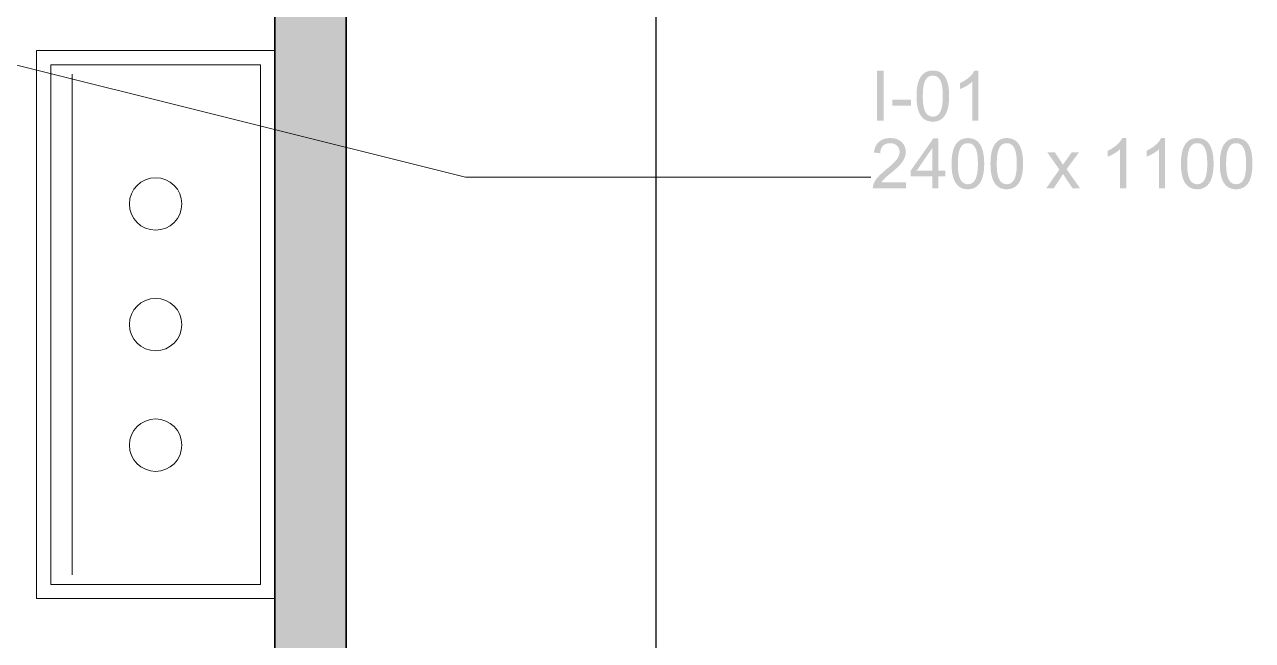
# Model space of a CAD drawing. Header units: millimetres. Extents: x -1336 to 24201, y -1370 to 16142.
# Drawn here: x 8275 to 10851, y 7028 to 8320 of the extents above; entities that cross this region are included whole.
import ezdxf

# ---------------------------------------------------------------- set-up
doc = ezdxf.new("R2010")
doc.units = ezdxf.units.MM
for name, color, linetype, lineweight in [('A-ANNO-TEXT', 7, 'Continuous', 13), ('A-ELEVATION', 7, 'Continuous', 13), ('A-FLOOR-ZONE', 7, 'Continuous', 13), ('A-VITRINE-SEC', 7, 'Continuous', 13), ('A-WALL-EXIST', 7, 'Continuous', 35)]:
    doc.layers.add(name, color=color, linetype=linetype, lineweight=lineweight)

msp = doc.modelspace()

# ---------------------------------------------------------------- hatches: boundary and pattern name
at = {"layer": 'A-ANNO-TEXT'}
h = msp.add_hatch(color=7, dxfattribs=at)
h.paths.add_polyline_path([(10077.4, 8118.4), (10063.5, 8118.4), (10063.5, 8223.4), (10077.4, 8223.4), (10077.4, 8118.4)])
h.paths.add_polyline_path([(10134.9, 8149.9), (10095.5, 8149.9), (10095.5, 8162.9), (10134.9, 8162.9), (10134.9, 8149.9)])
h.paths.add_polyline_path([(10180.4, 8223.9), (10182.5, 8223.8), (10184.5, 8223.7), (10186.5, 8223.4), (10188.4, 8223), (10190.2, 8222.6), (10192, 8222), (10193.7, 8221.3), (10195.3, 8220.5), (10196.9, 8219.6), (10198.4, 8218.6), (10199.8, 8217.5), (10201.2, 8216.3), (10202.5, 8215), (10203.8, 8213.6), (10204.9, 8212.1), (10206, 8210.4), (10207.1, 8208.7), (10208, 8206.9), (10208.9, 8204.9), (10209.8, 8202.9), (10210.5, 8200.7), (10211.2, 8198.5), (10211.9, 8196.1), (10212.5, 8193.7), (10213, 8191.1), (10213.4, 8188.4), (10213.8, 8185.6), (10214.1, 8182.7), (10214.3, 8179.8), (10214.5, 8176.7), (10214.6, 8173.5), (10214.6, 8170.2), (10214.6, 8166.8), (10214.5, 8163.6), (10214.3, 8160.5), (10214, 8157.5), (10213.7, 8154.6), (10213.3, 8151.8), (10212.9, 8149.1), (10212.4, 8146.5), (10211.8, 8144), (10211.1, 8141.7), (10210.4, 8139.4), (10209.6, 8137.3), (10208.8, 8135.2), (10207.8, 8133.3), (10206.8, 8131.5), (10205.7, 8129.8), (10204.6, 8128.2), (10203.4, 8126.7), (10202.2, 8125.3), (10200.8, 8124), (10199.5, 8122.8), (10198, 8121.7), (10196.5, 8120.8), (10195, 8119.9), (10193.4, 8119.1), (10191.7, 8118.4), (10189.9, 8117.9), (10188.1, 8117.4), (10186.3, 8117), (10184.4, 8116.8), (10182.4, 8116.6), (10180.4, 8116.6), (10178.3, 8116.6), (10176.2, 8116.8), (10174.2, 8117.1), (10172.3, 8117.4), (10170.5, 8117.9), (10168.7, 8118.5), (10167, 8119.1), (10165.4, 8119.9), (10163.8, 8120.8), (10162.3, 8121.8), (10160.9, 8122.9), (10159.5, 8124.1), (10158.2, 8125.4), (10157, 8126.8), (10155.8, 8128.4), (10154.7, 8130), (10153.7, 8131.7), (10152.7, 8133.5), (10151.8, 8135.5), (10151, 8137.5), (10150.2, 8139.7), (10149.5, 8141.9), (10148.9, 8144.3), (10148.3, 8146.7), (10147.8, 8149.3), (10147.4, 8152), (10147, 8154.7), (10146.7, 8157.6), (10146.5, 8160.6), (10146.3, 8163.7), (10146.2, 8166.9), (10146.2, 8170.2), (10146.2, 8173.5), (10146.3, 8176.7), (10146.5, 8179.9), (10146.7, 8182.9), (10147.1, 8185.8), (10147.4, 8188.6), (10147.9, 8191.3), (10148.4, 8193.8), (10149, 8196.3), (10149.6, 8198.7), (10150.4, 8200.9), (10151.2, 8203.1), (10152, 8205.1), (10153, 8207.1), (10154, 8208.9), (10155, 8210.6), (10156.2, 8212.2), (10157.4, 8213.7), (10158.6, 8215.1), (10159.9, 8216.4), (10161.3, 8217.6), (10162.7, 8218.7), (10164.2, 8219.7), (10165.8, 8220.6), (10167.4, 8221.3), (10169.1, 8222), (10170.8, 8222.6), (10172.6, 8223), (10174.4, 8223.4), (10176.4, 8223.7), (10178.3, 8223.8), (10180.4, 8223.9)])
h.paths.add_polyline_path([(10180.4, 8127.2), (10181.6, 8127.2), (10182.9, 8127.3), (10184.1, 8127.5), (10185.2, 8127.8), (10186.3, 8128.2), (10187.4, 8128.6), (10188.5, 8129.1), (10189.5, 8129.7), (10190.4, 8130.4), (10191.4, 8131.1), (10192.2, 8131.9), (10193.1, 8132.8), (10193.9, 8133.8), (10194.6, 8134.9), (10195.4, 8136), (10196, 8137.2), (10196.7, 8138.6), (10197.3, 8140), (10197.8, 8141.5), (10198.4, 8143.1), (10198.8, 8144.8), (10199.3, 8146.6), (10199.7, 8148.5), (10200, 8150.5), (10200.3, 8152.6), (10200.6, 8154.8), (10200.8, 8157.1), (10201, 8159.5), (10201.2, 8162), (10201.3, 8164.6), (10201.3, 8167.4), (10201.3, 8170.2), (10201.3, 8172.1), (10201.3, 8174), (10201.3, 8175.9), (10201.2, 8177.7), (10201.1, 8179.4), (10201, 8181.1), (10200.9, 8182.8), (10200.8, 8184.4), (10200.6, 8185.9), (10200.4, 8187.4), (10200.2, 8188.8), (10200, 8190.2), (10199.8, 8191.5), (10199.6, 8192.8), (10199.3, 8194), (10199, 8195.2), (10198.7, 8196.3), (10198.4, 8197.4), (10198.1, 8198.5), (10197.7, 8199.5), (10197.3, 8200.4), (10196.9, 8201.4), (10196.5, 8202.3), (10196.1, 8203.2), (10195.6, 8204), (10195.2, 8204.8), (10194.7, 8205.5), (10194.2, 8206.3), (10193.7, 8207), (10193.1, 8207.6), (10192.6, 8208.2), (10192, 8208.8), (10190.8, 8209.8), (10189.5, 8210.8), (10188.1, 8211.5), (10186.7, 8212.2), (10185.2, 8212.6), (10183.6, 8213), (10181.9, 8213.2), (10180.2, 8213.3), (10178.9, 8213.2), (10177.7, 8213.1), (10176.5, 8212.9), (10175.3, 8212.6), (10174.2, 8212.3), (10173.1, 8211.8), (10172.1, 8211.3), (10171.1, 8210.7), (10170.2, 8210), (10169.2, 8209.3), (10168.4, 8208.4), (10167.5, 8207.5), (10166.7, 8206.5), (10166, 8205.4), (10165.3, 8204.3), (10164.6, 8203), (10164, 8201.7), (10163.4, 8200.3), (10162.8, 8198.8), (10162.3, 8197.1), (10161.8, 8195.4), (10161.4, 8193.6), (10161, 8191.7), (10160.7, 8189.7), (10160.4, 8187.6), (10160.1, 8185.4), (10159.9, 8183.1), (10159.7, 8180.7), (10159.6, 8178.2), (10159.5, 8175.6), (10159.4, 8172.9), (10159.4, 8170.2), (10159.4, 8168.2), (10159.4, 8166.3), (10159.5, 8164.5), (10159.5, 8162.7), (10159.6, 8161), (10159.7, 8159.3), (10159.8, 8157.7), (10160, 8156.1), (10160.1, 8154.6), (10160.3, 8153.1), (10160.5, 8151.7), (10160.7, 8150.3), (10160.9, 8149), (10161.2, 8147.7), (10161.4, 8146.5), (10161.7, 8145.3), (10162, 8144.2), (10162.4, 8143.1), (10162.7, 8142), (10163.1, 8141), (10163.4, 8140), (10163.8, 8139.1), (10164.2, 8138.2), (10164.7, 8137.3), (10165.1, 8136.5), (10165.6, 8135.7), (10166.1, 8134.9), (10166.6, 8134.2), (10167.1, 8133.5), (10167.6, 8132.9), (10168.2, 8132.2), (10168.8, 8131.7), (10170, 8130.6), (10171.2, 8129.7), (10172.6, 8128.9), (10174, 8128.3), (10175.5, 8127.8), (10177, 8127.5), (10178.7, 8127.3), (10180.4, 8127.2)])
h.paths.add_polyline_path([(10276.2, 8118.4), (10263.3, 8118.4), (10263.3, 8200.5), (10262.1, 8199.4), (10260.8, 8198.3), (10259.4, 8197.2), (10258.1, 8196.1), (10256.6, 8195.1), (10255.1, 8194), (10253.6, 8193), (10252, 8192.1), (10250.4, 8191.1), (10248.7, 8190.2), (10246.9, 8189.2), (10245.1, 8188.3), (10243.3, 8187.5), (10241.4, 8186.6), (10239.4, 8185.8), (10237.4, 8185), (10237.4, 8197.4), (10240.2, 8198.8), (10242.8, 8200.2), (10245.3, 8201.6), (10247.7, 8203.1), (10250, 8204.6), (10252.2, 8206.2), (10254.2, 8207.8), (10256.2, 8209.4), (10258, 8211.1), (10259.7, 8212.8), (10261.4, 8214.5), (10262.9, 8216.3), (10264.3, 8218.1), (10265.6, 8220), (10266.7, 8221.9), (10267.8, 8223.9), (10276.2, 8223.9), (10276.2, 8118.4)])
h = msp.add_hatch(color=7, dxfattribs=at)
h.paths.add_polyline_path([(10124.1, 7976.6), (10054.5, 7976.6), (10054.5, 7977.7), (10054.6, 7978.8), (10054.7, 7980), (10054.9, 7981.1), (10055.1, 7982.2), (10055.4, 7983.3), (10055.7, 7984.4), (10056.1, 7985.6), (10056.5, 7986.7), (10056.9, 7987.8), (10057.4, 7988.9), (10058, 7990.1), (10058.6, 7991.2), (10059.3, 7992.3), (10060, 7993.5), (10060.7, 7994.6), (10061.5, 7995.8), (10062.4, 7996.9), (10063.4, 7998.2), (10064.5, 7999.4), (10065.6, 8000.7), (10066.9, 8002.1), (10068.2, 8003.4), (10069.6, 8004.8), (10071.1, 8006.3), (10072.7, 8007.8), (10074.3, 8009.3), (10076.1, 8010.8), (10077.9, 8012.4), (10079.8, 8014), (10081.8, 8015.7), (10083.9, 8017.4), (10086.4, 8019.5), (10088.9, 8021.6), (10091.4, 8023.7), (10093.7, 8025.9), (10096, 8028.1), (10098.2, 8030.3), (10100.4, 8032.5), (10102.4, 8034.8), (10103.4, 8036), (10104.3, 8037.1), (10105.2, 8038.2), (10106, 8039.4), (10106.7, 8040.5), (10107.4, 8041.7), (10108, 8042.8), (10108.6, 8044), (10109, 8045.1), (10109.4, 8046.3), (10109.8, 8047.4), (10110.1, 8048.6), (10110.3, 8049.7), (10110.5, 8050.9), (10110.6, 8052), (10110.6, 8053.2), (10110.6, 8054.2), (10110.5, 8055.1), (10110.4, 8056.1), (10110.2, 8057), (10110, 8057.9), (10109.8, 8058.8), (10109.5, 8059.6), (10109.2, 8060.5), (10108.8, 8061.3), (10108.4, 8062.1), (10107.9, 8062.8), (10107.4, 8063.6), (10106.9, 8064.3), (10106.3, 8065), (10105.7, 8065.7), (10105, 8066.3), (10104.3, 8067), (10103.5, 8067.6), (10102.8, 8068.1), (10102, 8068.6), (10101.2, 8069.1), (10100.3, 8069.5), (10099.5, 8069.9), (10098.6, 8070.2), (10097.7, 8070.5), (10096.8, 8070.8), (10095.8, 8071), (10094.9, 8071.2), (10093.9, 8071.3), (10092.9, 8071.4), (10091.8, 8071.5), (10090.8, 8071.5), (10089.7, 8071.5), (10088.6, 8071.4), (10087.6, 8071.3), (10086.6, 8071.2), (10085.6, 8071), (10084.6, 8070.8), (10083.7, 8070.5), (10082.8, 8070.2), (10081.9, 8069.8), (10081, 8069.4), (10080.2, 8069), (10079.3, 8068.5), (10078.5, 8068), (10077.7, 8067.4), (10077, 8066.8), (10076.2, 8066.2), (10075.5, 8065.5), (10074.8, 8064.8), (10074.2, 8064), (10073.6, 8063.2), (10073.1, 8062.3), (10072.6, 8061.4), (10072.2, 8060.5), (10071.8, 8059.5), (10071.4, 8058.5), (10071.1, 8057.5), (10070.9, 8056.4), (10070.7, 8055.2), (10070.5, 8054), (10070.4, 8052.8), (10070.3, 8051.6), (10070.3, 8050.3), (10057, 8051.8), (10057.2, 8053.6), (10057.4, 8055.3), (10057.8, 8057), (10058.1, 8058.7), (10058.6, 8060.3), (10059.1, 8061.8), (10059.6, 8063.3), (10060.3, 8064.8), (10060.9, 8066.2), (10061.7, 8067.5), (10062.5, 8068.8), (10063.4, 8070), (10064.3, 8071.1), (10065.3, 8072.3), (10066.4, 8073.3), (10067.5, 8074.3), (10068.7, 8075.3), (10069.9, 8076.1), (10071.2, 8077), (10072.5, 8077.7), (10073.8, 8078.4), (10075.2, 8079.1), (10076.6, 8079.7), (10078, 8080.2), (10079.5, 8080.6), (10081.1, 8081), (10082.6, 8081.4), (10084.2, 8081.6), (10085.9, 8081.9), (10087.6, 8082), (10089.3, 8082.1), (10091, 8082.1), (10092.9, 8082.1), (10094.8, 8082), (10096.6, 8081.8), (10098.3, 8081.6), (10100, 8081.3), (10101.7, 8080.9), (10103.3, 8080.5), (10104.8, 8080), (10106.3, 8079.4), (10107.7, 8078.8), (10109.1, 8078.1), (10110.4, 8077.3), (10111.7, 8076.5), (10112.9, 8075.6), (10114, 8074.6), (10115.1, 8073.6), (10116.2, 8072.5), (10117.2, 8071.4), (10118.1, 8070.2), (10118.9, 8069.1), (10119.7, 8067.9), (10120.4, 8066.6), (10121, 8065.4), (10121.6, 8064.1), (10122.1, 8062.8), (10122.6, 8061.5), (10122.9, 8060.1), (10123.2, 8058.7), (10123.5, 8057.3), (10123.6, 8055.9), (10123.7, 8054.4), (10123.8, 8052.9), (10123.7, 8051.6), (10123.7, 8050.4), (10123.5, 8049.1), (10123.3, 8047.8), (10123.1, 8046.6), (10122.7, 8045.3), (10122.4, 8044), (10122, 8042.7), (10121.5, 8041.5), (10120.9, 8040.2), (10120.3, 8038.9), (10119.7, 8037.6), (10119, 8036.3), (10118.2, 8035), (10117.4, 8033.7), (10116.5, 8032.5), (10115.5, 8031.1), (10114.5, 8029.8), (10113.3, 8028.3), (10112, 8026.8), (10110.5, 8025.3), (10109, 8023.7), (10107.4, 8022.1), (10105.6, 8020.4), (10103.8, 8018.6), (10101.8, 8016.8), (10099.7, 8014.9), (10097.5, 8013), (10095.2, 8011), (10092.7, 8009), (10090.2, 8006.9), (10087.5, 8004.8), (10086.1, 8003.6), (10084.8, 8002.5), (10083.5, 8001.5), (10082.3, 8000.4), (10081.2, 7999.3), (10080.1, 7998.3), (10079, 7997.3), (10078.1, 7996.3), (10077.1, 7995.3), (10076.3, 7994.4), (10075.5, 7993.5), (10074.8, 7992.5), (10074.1, 7991.6), (10073.5, 7990.8), (10072.9, 7989.9), (10072.4, 7989.1), (10124.1, 7989.1), (10124.1, 7976.6)])
h.paths.add_polyline_path([(10206.4, 8001.7), (10192.2, 8001.7), (10192.2, 7976.6), (10179.3, 7976.6), (10179.3, 8001.7), (10133.8, 8001.7), (10133.8, 8013.6), (10181.6, 8081.6), (10192.2, 8081.6), (10192.2, 8013.6), (10206.4, 8013.6), (10206.4, 8001.7)])
h.paths.add_polyline_path([(10179.3, 8013.6), (10179.3, 8061), (10179, 8061), (10146.4, 8013.6), (10179.3, 8013.6)])
h.paths.add_polyline_path([(10253.9, 8082.1), (10256, 8082.1), (10258.1, 8081.9), (10260, 8081.7), (10261.9, 8081.3), (10263.8, 8080.8), (10265.5, 8080.2), (10267.3, 8079.6), (10268.9, 8078.8), (10270.5, 8077.9), (10272, 8076.9), (10273.4, 8075.8), (10274.8, 8074.6), (10276.1, 8073.3), (10277.3, 8071.8), (10278.5, 8070.3), (10279.6, 8068.7), (10280.6, 8067), (10281.6, 8065.1), (10282.5, 8063.2), (10283.3, 8061.1), (10284.1, 8059), (10284.8, 8056.7), (10285.4, 8054.4), (10286, 8051.9), (10286.5, 8049.3), (10286.9, 8046.7), (10287.3, 8043.9), (10287.6, 8041), (10287.8, 8038), (10288, 8034.9), (10288.1, 8031.7), (10288.1, 8028.4), (10288.1, 8025.1), (10288, 8021.8), (10287.8, 8018.7), (10287.6, 8015.7), (10287.3, 8012.8), (10286.9, 8010), (10286.5, 8007.3), (10285.9, 8004.7), (10285.3, 8002.3), (10284.7, 7999.9), (10284, 7997.7), (10283.2, 7995.5), (10282.3, 7993.5), (10281.4, 7991.6), (10280.4, 7989.8), (10279.3, 7988), (10278.2, 7986.4), (10277, 7985), (10275.7, 7983.6), (10274.4, 7982.3), (10273, 7981.1), (10271.6, 7980), (10270.1, 7979), (10268.5, 7978.1), (10266.9, 7977.4), (10265.2, 7976.7), (10263.5, 7976.1), (10261.7, 7975.7), (10259.8, 7975.3), (10257.9, 7975), (10256, 7974.9), (10253.9, 7974.8), (10251.8, 7974.9), (10249.8, 7975), (10247.8, 7975.3), (10245.9, 7975.7), (10244.1, 7976.1), (10242.3, 7976.7), (10240.6, 7977.4), (10239, 7978.2), (10237.4, 7979.1), (10235.9, 7980.1), (10234.5, 7981.2), (10233.1, 7982.4), (10231.8, 7983.7), (10230.6, 7985.1), (10229.4, 7986.6), (10228.3, 7988.2), (10227.3, 7990), (10226.3, 7991.8), (10225.4, 7993.7), (10224.6, 7995.8), (10223.8, 7997.9), (10223.1, 8000.2), (10222.5, 8002.5), (10221.9, 8005), (10221.4, 8007.5), (10220.9, 8010.2), (10220.6, 8013), (10220.3, 8015.9), (10220, 8018.8), (10219.9, 8021.9), (10219.8, 8025.1), (10219.7, 8028.4), (10219.8, 8031.7), (10219.9, 8035), (10220.1, 8038.1), (10220.3, 8041.1), (10220.6, 8044), (10221, 8046.8), (10221.4, 8049.5), (10222, 8052.1), (10222.5, 8054.6), (10223.2, 8056.9), (10223.9, 8059.2), (10224.7, 8061.3), (10225.6, 8063.4), (10226.5, 8065.3), (10227.5, 8067.1), (10228.6, 8068.8), (10229.7, 8070.4), (10230.9, 8072), (10232.2, 8073.4), (10233.5, 8074.7), (10234.9, 8075.8), (10236.3, 8076.9), (10237.8, 8077.9), (10239.3, 8078.8), (10241, 8079.6), (10242.6, 8080.3), (10244.4, 8080.8), (10246.2, 8081.3), (10248, 8081.7), (10249.9, 8081.9), (10251.9, 8082.1), (10253.9, 8082.1)])
h.paths.add_polyline_path([(10253.9, 7985.4), (10255.2, 7985.5), (10256.4, 7985.6), (10257.6, 7985.8), (10258.8, 7986.1), (10259.9, 7986.4), (10261, 7986.8), (10262, 7987.4), (10263, 7988), (10264, 7988.6), (10264.9, 7989.4), (10265.8, 7990.2), (10266.6, 7991.1), (10267.4, 7992.1), (10268.2, 7993.1), (10268.9, 7994.3), (10269.6, 7995.5), (10270.2, 7996.8), (10270.8, 7998.2), (10271.4, 7999.7), (10271.9, 8001.3), (10272.4, 8003), (10272.8, 8004.8), (10273.2, 8006.8), (10273.6, 8008.8), (10273.9, 8010.9), (10274.2, 8013.1), (10274.4, 8015.4), (10274.6, 8017.8), (10274.7, 8020.3), (10274.8, 8022.9), (10274.9, 8025.6), (10274.9, 8028.4), (10274.9, 8030.4), (10274.9, 8032.3), (10274.8, 8034.1), (10274.8, 8035.9), (10274.7, 8037.7), (10274.6, 8039.4), (10274.5, 8041), (10274.3, 8042.6), (10274.2, 8044.2), (10274, 8045.6), (10273.8, 8047.1), (10273.6, 8048.5), (10273.4, 8049.8), (10273.1, 8051.1), (10272.9, 8052.3), (10272.6, 8053.4), (10272.3, 8054.6), (10272, 8055.7), (10271.6, 8056.7), (10271.3, 8057.7), (10270.9, 8058.7), (10270.5, 8059.6), (10270.1, 8060.5), (10269.7, 8061.4), (10269.2, 8062.2), (10268.7, 8063), (10268.3, 8063.8), (10267.7, 8064.5), (10267.2, 8065.2), (10266.7, 8065.9), (10266.1, 8066.5), (10265.6, 8067), (10264.3, 8068.1), (10263.1, 8069), (10261.7, 8069.8), (10260.3, 8070.4), (10258.7, 8070.9), (10257.2, 8071.2), (10255.5, 8071.5), (10253.8, 8071.5), (10252.5, 8071.5), (10251.3, 8071.4), (10250.1, 8071.2), (10248.9, 8070.9), (10247.8, 8070.5), (10246.7, 8070.1), (10245.7, 8069.6), (10244.7, 8069), (10243.7, 8068.3), (10242.8, 8067.5), (10241.9, 8066.7), (10241.1, 8065.8), (10240.3, 8064.8), (10239.5, 8063.7), (10238.8, 8062.5), (10238.2, 8061.3), (10237.5, 8060), (10236.9, 8058.5), (10236.4, 8057), (10235.9, 8055.4), (10235.4, 8053.7), (10235, 8051.9), (10234.6, 8050), (10234.2, 8047.9), (10233.9, 8045.8), (10233.7, 8043.6), (10233.4, 8041.3), (10233.3, 8039), (10233.1, 8036.5), (10233, 8033.9), (10232.9, 8031.2), (10232.9, 8028.4), (10232.9, 8026.5), (10233, 8024.6), (10233, 8022.8), (10233.1, 8021), (10233.2, 8019.2), (10233.3, 8017.6), (10233.4, 8015.9), (10233.5, 8014.4), (10233.7, 8012.8), (10233.8, 8011.3), (10234, 8009.9), (10234.3, 8008.5), (10234.5, 8007.2), (10234.7, 8005.9), (10235, 8004.7), (10235.3, 8003.6), (10235.6, 8002.4), (10235.9, 8001.3), (10236.3, 8000.3), (10236.6, 7999.3), (10237, 7998.3), (10237.4, 7997.3), (10237.8, 7996.4), (10238.2, 7995.6), (10238.7, 7994.7), (10239.1, 7993.9), (10239.6, 7993.2), (10240.1, 7992.4), (10240.6, 7991.8), (10241.2, 7991.1), (10241.7, 7990.5), (10242.3, 7989.9), (10243.5, 7988.9), (10244.8, 7988), (10246.1, 7987.2), (10247.5, 7986.6), (10249, 7986.1), (10250.6, 7985.7), (10252.2, 7985.5), (10253.9, 7985.4)])
h.paths.add_polyline_path([(10335.5, 8082.1), (10337.6, 8082.1), (10339.6, 8081.9), (10341.6, 8081.7), (10343.5, 8081.3), (10345.4, 8080.8), (10347.1, 8080.2), (10348.8, 8079.6), (10350.5, 8078.8), (10352, 8077.9), (10353.5, 8076.9), (10355, 8075.8), (10356.4, 8074.6), (10357.7, 8073.3), (10358.9, 8071.8), (10360.1, 8070.3), (10361.2, 8068.7), (10362.2, 8067), (10363.2, 8065.1), (10364.1, 8063.2), (10364.9, 8061.1), (10365.7, 8059), (10366.4, 8056.7), (10367, 8054.4), (10367.6, 8051.9), (10368.1, 8049.3), (10368.5, 8046.7), (10368.9, 8043.9), (10369.2, 8041), (10369.4, 8038), (10369.6, 8034.9), (10369.7, 8031.7), (10369.7, 8028.4), (10369.7, 8025.1), (10369.6, 8021.8), (10369.4, 8018.7), (10369.2, 8015.7), (10368.9, 8012.8), (10368.5, 8010), (10368, 8007.3), (10367.5, 8004.7), (10366.9, 8002.3), (10366.3, 7999.9), (10365.5, 7997.7), (10364.8, 7995.5), (10363.9, 7993.5), (10363, 7991.6), (10362, 7989.8), (10360.9, 7988), (10359.7, 7986.4), (10358.5, 7985), (10357.3, 7983.6), (10356, 7982.3), (10354.6, 7981.1), (10353.2, 7980), (10351.7, 7979), (10350.1, 7978.1), (10348.5, 7977.4), (10346.8, 7976.7), (10345.1, 7976.1), (10343.3, 7975.7), (10341.4, 7975.3), (10339.5, 7975), (10337.5, 7974.9), (10335.5, 7974.8), (10333.4, 7974.9), (10331.4, 7975), (10329.4, 7975.3), (10327.5, 7975.7), (10325.6, 7976.1), (10323.9, 7976.7), (10322.2, 7977.4), (10320.5, 7978.2), (10319, 7979.1), (10317.5, 7980.1), (10316, 7981.2), (10314.7, 7982.4), (10313.4, 7983.7), (10312.1, 7985.1), (10311, 7986.6), (10309.9, 7988.2), (10308.8, 7990), (10307.9, 7991.8), (10307, 7993.7), (10306.1, 7995.8), (10305.4, 7997.9), (10304.7, 8000.2), (10304, 8002.5), (10303.5, 8005), (10303, 8007.5), (10302.5, 8010.2), (10302.2, 8013), (10301.9, 8015.9), (10301.6, 8018.8), (10301.5, 8021.9), (10301.4, 8025.1), (10301.3, 8028.4), (10301.4, 8031.7), (10301.5, 8035), (10301.6, 8038.1), (10301.9, 8041.1), (10302.2, 8044), (10302.6, 8046.8), (10303, 8049.5), (10303.5, 8052.1), (10304.1, 8054.6), (10304.8, 8056.9), (10305.5, 8059.2), (10306.3, 8061.3), (10307.2, 8063.4), (10308.1, 8065.3), (10309.1, 8067.1), (10310.2, 8068.8), (10311.3, 8070.4), (10312.5, 8072), (10313.8, 8073.4), (10315.1, 8074.7), (10316.4, 8075.8), (10317.9, 8076.9), (10319.4, 8077.9), (10320.9, 8078.8), (10322.5, 8079.6), (10324.2, 8080.3), (10325.9, 8080.8), (10327.7, 8081.3), (10329.6, 8081.7), (10331.5, 8081.9), (10333.5, 8082.1), (10335.5, 8082.1)])
h.paths.add_polyline_path([(10335.5, 7985.4), (10336.8, 7985.5), (10338, 7985.6), (10339.2, 7985.8), (10340.4, 7986.1), (10341.5, 7986.4), (10342.6, 7986.8), (10343.6, 7987.4), (10344.6, 7988), (10345.6, 7988.6), (10346.5, 7989.4), (10347.4, 7990.2), (10348.2, 7991.1), (10349, 7992.1), (10349.8, 7993.1), (10350.5, 7994.3), (10351.2, 7995.5), (10351.8, 7996.8), (10352.4, 7998.2), (10353, 7999.7), (10353.5, 8001.3), (10354, 8003), (10354.4, 8004.8), (10354.8, 8006.8), (10355.2, 8008.8), (10355.5, 8010.9), (10355.7, 8013.1), (10356, 8015.4), (10356.1, 8017.8), (10356.3, 8020.3), (10356.4, 8022.9), (10356.5, 8025.6), (10356.5, 8028.4), (10356.5, 8030.4), (10356.4, 8032.3), (10356.4, 8034.1), (10356.3, 8035.9), (10356.2, 8037.7), (10356.1, 8039.4), (10356, 8041), (10355.9, 8042.6), (10355.7, 8044.2), (10355.6, 8045.6), (10355.4, 8047.1), (10355.2, 8048.5), (10354.9, 8049.8), (10354.7, 8051.1), (10354.4, 8052.3), (10354.1, 8053.4), (10353.8, 8054.6), (10353.5, 8055.7), (10353.2, 8056.7), (10352.8, 8057.7), (10352.5, 8058.7), (10352.1, 8059.6), (10351.7, 8060.5), (10351.2, 8061.4), (10350.8, 8062.2), (10350.3, 8063), (10349.8, 8063.8), (10349.3, 8064.5), (10348.8, 8065.2), (10348.3, 8065.9), (10347.7, 8066.5), (10347.1, 8067), (10345.9, 8068.1), (10344.6, 8069), (10343.3, 8069.8), (10341.8, 8070.4), (10340.3, 8070.9), (10338.7, 8071.2), (10337.1, 8071.5), (10335.3, 8071.5), (10334.1, 8071.5), (10332.8, 8071.4), (10331.6, 8071.2), (10330.5, 8070.9), (10329.4, 8070.5), (10328.3, 8070.1), (10327.2, 8069.6), (10326.3, 8069), (10325.3, 8068.3), (10324.4, 8067.5), (10323.5, 8066.7), (10322.7, 8065.8), (10321.9, 8064.8), (10321.1, 8063.7), (10320.4, 8062.5), (10319.7, 8061.3), (10319.1, 8060), (10318.5, 8058.5), (10318, 8057), (10317.4, 8055.4), (10317, 8053.7), (10316.5, 8051.9), (10316.2, 8050), (10315.8, 8047.9), (10315.5, 8045.8), (10315.2, 8043.6), (10315, 8041.3), (10314.8, 8039), (10314.7, 8036.5), (10314.6, 8033.9), (10314.5, 8031.2), (10314.5, 8028.4), (10314.5, 8026.5), (10314.5, 8024.6), (10314.6, 8022.8), (10314.7, 8021), (10314.7, 8019.2), (10314.8, 8017.6), (10315, 8015.9), (10315.1, 8014.4), (10315.3, 8012.8), (10315.4, 8011.3), (10315.6, 8009.9), (10315.8, 8008.5), (10316.1, 8007.2), (10316.3, 8005.9), (10316.6, 8004.7), (10316.9, 8003.6), (10317.2, 8002.4), (10317.5, 8001.3), (10317.8, 8000.3), (10318.2, 7999.3), (10318.6, 7998.3), (10319, 7997.3), (10319.4, 7996.4), (10319.8, 7995.6), (10320.3, 7994.7), (10320.7, 7993.9), (10321.2, 7993.2), (10321.7, 7992.4), (10322.2, 7991.8), (10322.8, 7991.1), (10323.3, 7990.5), (10323.9, 7989.9), (10325.1, 7988.9), (10326.4, 7988), (10327.7, 7987.2), (10329.1, 7986.6), (10330.6, 7986.1), (10332.2, 7985.7), (10333.8, 7985.5), (10335.5, 7985.4)])
h.paths.add_polyline_path([(10489.4, 7976.6), (10473.5, 7976.6), (10453.7, 8006.7), (10433.8, 7976.6), (10418.1, 7976.6), (10445.9, 8016.2), (10420.3, 8052.6), (10436.3, 8052.6), (10437.2, 8051.2), (10438.2, 8049.8), (10439.1, 8048.4), (10439.9, 8047.1), (10440.8, 8045.8), (10441.6, 8044.5), (10442.4, 8043.3), (10443.2, 8042.1), (10443.9, 8041), (10444.6, 8039.9), (10445.3, 8038.9), (10446, 8037.9), (10446.6, 8036.9), (10447.2, 8036), (10447.8, 8035.1), (10448.3, 8034.3), (10448.9, 8033.5), (10449.3, 8032.7), (10449.8, 8032), (10450.2, 8031.3), (10450.7, 8030.7), (10451, 8030.1), (10451.4, 8029.5), (10451.7, 8029), (10452, 8028.5), (10452.3, 8028.1), (10452.5, 8027.7), (10452.7, 8027.3), (10452.9, 8027), (10453.1, 8026.8), (10453.2, 8026.5), (10453.3, 8026.3), (10471.9, 8052.6), (10487.3, 8052.6), (10461, 8016.9), (10489.4, 7976.6)])
h.paths.add_polyline_path([(10586.2, 7976.6), (10573.3, 7976.6), (10573.3, 8058.8), (10572, 8057.6), (10570.8, 8056.5), (10569.4, 8055.4), (10568, 8054.4), (10566.6, 8053.3), (10565.1, 8052.3), (10563.6, 8051.3), (10562, 8050.3), (10560.3, 8049.3), (10558.6, 8048.4), (10556.9, 8047.5), (10555.1, 8046.6), (10553.3, 8045.7), (10551.4, 8044.9), (10549.4, 8044), (10547.4, 8043.2), (10547.4, 8055.7), (10550.2, 8057.1), (10552.8, 8058.4), (10555.3, 8059.9), (10557.7, 8061.4), (10560, 8062.9), (10562.1, 8064.4), (10564.2, 8066), (10566.2, 8067.6), (10568, 8069.3), (10569.7, 8071), (10571.4, 8072.8), (10572.9, 8074.6), (10574.3, 8076.4), (10575.5, 8078.3), (10576.7, 8080.2), (10577.8, 8082.1), (10586.2, 8082.1), (10586.2, 7976.6)])
h.paths.add_polyline_path([(10667.8, 7976.6), (10654.9, 7976.6), (10654.9, 8058.8), (10653.6, 8057.6), (10652.3, 8056.5), (10651, 8055.4), (10649.6, 8054.4), (10648.2, 8053.3), (10646.7, 8052.3), (10645.2, 8051.3), (10643.6, 8050.3), (10641.9, 8049.3), (10640.2, 8048.4), (10638.5, 8047.5), (10636.7, 8046.6), (10634.8, 8045.7), (10632.9, 8044.9), (10631, 8044), (10629, 8043.2), (10629, 8055.7), (10631.7, 8057.1), (10634.4, 8058.4), (10636.9, 8059.9), (10639.3, 8061.4), (10641.5, 8062.9), (10643.7, 8064.4), (10645.8, 8066), (10647.7, 8067.6), (10649.6, 8069.3), (10651.3, 8071), (10652.9, 8072.8), (10654.4, 8074.6), (10655.8, 8076.4), (10657.1, 8078.3), (10658.3, 8080.2), (10659.4, 8082.1), (10667.8, 8082.1), (10667.8, 7976.6)])
h.paths.add_polyline_path([(10735.1, 8082.1), (10737.2, 8082.1), (10739.2, 8081.9), (10741.2, 8081.7), (10743.1, 8081.3), (10744.9, 8080.8), (10746.7, 8080.2), (10748.4, 8079.6), (10750.1, 8078.8), (10751.6, 8077.9), (10753.1, 8076.9), (10754.6, 8075.8), (10755.9, 8074.6), (10757.2, 8073.3), (10758.5, 8071.8), (10759.7, 8070.3), (10760.8, 8068.7), (10761.8, 8067), (10762.8, 8065.1), (10763.7, 8063.2), (10764.5, 8061.1), (10765.3, 8059), (10766, 8056.7), (10766.6, 8054.4), (10767.2, 8051.9), (10767.7, 8049.3), (10768.1, 8046.7), (10768.5, 8043.9), (10768.8, 8041), (10769, 8038), (10769.2, 8034.9), (10769.3, 8031.7), (10769.3, 8028.4), (10769.3, 8025.1), (10769.2, 8021.8), (10769, 8018.7), (10768.8, 8015.7), (10768.5, 8012.8), (10768.1, 8010), (10767.6, 8007.3), (10767.1, 8004.7), (10766.5, 8002.3), (10765.9, 7999.9), (10765.1, 7997.7), (10764.3, 7995.5), (10763.5, 7993.5), (10762.5, 7991.6), (10761.5, 7989.8), (10760.5, 7988), (10759.3, 7986.4), (10758.1, 7985), (10756.9, 7983.6), (10755.6, 7982.3), (10754.2, 7981.1), (10752.8, 7980), (10751.3, 7979), (10749.7, 7978.1), (10748.1, 7977.4), (10746.4, 7976.7), (10744.7, 7976.1), (10742.9, 7975.7), (10741, 7975.3), (10739.1, 7975), (10737.1, 7974.9), (10735.1, 7974.8), (10733, 7974.9), (10730.9, 7975), (10729, 7975.3), (10727.1, 7975.7), (10725.2, 7976.1), (10723.5, 7976.7), (10721.8, 7977.4), (10720.1, 7978.2), (10718.6, 7979.1), (10717.1, 7980.1), (10715.6, 7981.2), (10714.3, 7982.4), (10713, 7983.7), (10711.7, 7985.1), (10710.6, 7986.6), (10709.5, 7988.2), (10708.4, 7990), (10707.5, 7991.8), (10706.6, 7993.7), (10705.7, 7995.8), (10705, 7997.9), (10704.3, 8000.2), (10703.6, 8002.5), (10703, 8005), (10702.5, 8007.5), (10702.1, 8010.2), (10701.7, 8013), (10701.4, 8015.9), (10701.2, 8018.8), (10701, 8021.9), (10700.9, 8025.1), (10700.9, 8028.4), (10700.9, 8031.7), (10701.1, 8035), (10701.2, 8038.1), (10701.5, 8041.1), (10701.8, 8044), (10702.2, 8046.8), (10702.6, 8049.5), (10703.1, 8052.1), (10703.7, 8054.6), (10704.4, 8056.9), (10705.1, 8059.2), (10705.9, 8061.3), (10706.8, 8063.4), (10707.7, 8065.3), (10708.7, 8067.1), (10709.8, 8068.8), (10710.9, 8070.4), (10712.1, 8072), (10713.3, 8073.4), (10714.7, 8074.7), (10716, 8075.8), (10717.5, 8076.9), (10719, 8077.9), (10720.5, 8078.8), (10722.1, 8079.6), (10723.8, 8080.3), (10725.5, 8080.8), (10727.3, 8081.3), (10729.2, 8081.7), (10731.1, 8081.9), (10733, 8082.1), (10735.1, 8082.1)])
h.paths.add_polyline_path([(10735.1, 7985.4), (10736.4, 7985.5), (10737.6, 7985.6), (10738.8, 7985.8), (10740, 7986.1), (10741.1, 7986.4), (10742.2, 7986.8), (10743.2, 7987.4), (10744.2, 7988), (10745.2, 7988.6), (10746.1, 7989.4), (10747, 7990.2), (10747.8, 7991.1), (10748.6, 7992.1), (10749.4, 7993.1), (10750.1, 7994.3), (10750.8, 7995.5), (10751.4, 7996.8), (10752, 7998.2), (10752.6, 7999.7), (10753.1, 8001.3), (10753.6, 8003), (10754, 8004.8), (10754.4, 8006.8), (10754.7, 8008.8), (10755, 8010.9), (10755.3, 8013.1), (10755.5, 8015.4), (10755.7, 8017.8), (10755.9, 8020.3), (10756, 8022.9), (10756, 8025.6), (10756.1, 8028.4), (10756.1, 8030.4), (10756, 8032.3), (10756, 8034.1), (10755.9, 8035.9), (10755.8, 8037.7), (10755.7, 8039.4), (10755.6, 8041), (10755.5, 8042.6), (10755.3, 8044.2), (10755.2, 8045.6), (10755, 8047.1), (10754.8, 8048.5), (10754.5, 8049.8), (10754.3, 8051.1), (10754, 8052.3), (10753.7, 8053.4), (10753.4, 8054.6), (10753.1, 8055.7), (10752.8, 8056.7), (10752.4, 8057.7), (10752.1, 8058.7), (10751.7, 8059.6), (10751.2, 8060.5), (10750.8, 8061.4), (10750.4, 8062.2), (10749.9, 8063), (10749.4, 8063.8), (10748.9, 8064.5), (10748.4, 8065.2), (10747.9, 8065.9), (10747.3, 8066.5), (10746.7, 8067), (10745.5, 8068.1), (10744.2, 8069), (10742.9, 8069.8), (10741.4, 8070.4), (10739.9, 8070.9), (10738.3, 8071.2), (10736.7, 8071.5), (10734.9, 8071.5), (10733.7, 8071.5), (10732.4, 8071.4), (10731.2, 8071.2), (10730.1, 8070.9), (10728.9, 8070.5), (10727.9, 8070.1), (10726.8, 8069.6), (10725.8, 8069), (10724.9, 8068.3), (10724, 8067.5), (10723.1, 8066.7), (10722.3, 8065.8), (10721.5, 8064.8), (10720.7, 8063.7), (10720, 8062.5), (10719.3, 8061.3), (10718.7, 8060), (10718.1, 8058.5), (10717.5, 8057), (10717, 8055.4), (10716.6, 8053.7), (10716.1, 8051.9), (10715.7, 8050), (10715.4, 8047.9), (10715.1, 8045.8), (10714.8, 8043.6), (10714.6, 8041.3), (10714.4, 8039), (10714.3, 8036.5), (10714.2, 8033.9), (10714.1, 8031.2), (10714.1, 8028.4), (10714.1, 8026.5), (10714.1, 8024.6), (10714.2, 8022.8), (10714.2, 8021), (10714.3, 8019.2), (10714.4, 8017.6), (10714.5, 8015.9), (10714.7, 8014.4), (10714.8, 8012.8), (10715, 8011.3), (10715.2, 8009.9), (10715.4, 8008.5), (10715.7, 8007.2), (10715.9, 8005.9), (10716.2, 8004.7), (10716.5, 8003.6), (10716.8, 8002.4), (10717.1, 8001.3), (10717.4, 8000.3), (10717.8, 7999.3), (10718.2, 7998.3), (10718.6, 7997.3), (10719, 7996.4), (10719.4, 7995.6), (10719.8, 7994.7), (10720.3, 7993.9), (10720.8, 7993.2), (10721.3, 7992.4), (10721.8, 7991.8), (10722.3, 7991.1), (10722.9, 7990.5), (10723.5, 7989.9), (10724.7, 7988.9), (10725.9, 7988), (10727.3, 7987.2), (10728.7, 7986.6), (10730.2, 7986.1), (10731.7, 7985.7), (10733.4, 7985.5), (10735.1, 7985.4)])
h.paths.add_polyline_path([(10816.7, 8082.1), (10818.8, 8082.1), (10820.8, 8081.9), (10822.8, 8081.7), (10824.7, 8081.3), (10826.5, 8080.8), (10828.3, 8080.2), (10830, 8079.6), (10831.6, 8078.8), (10833.2, 8077.9), (10834.7, 8076.9), (10836.1, 8075.8), (10837.5, 8074.6), (10838.8, 8073.3), (10840.1, 8071.8), (10841.2, 8070.3), (10842.3, 8068.7), (10843.4, 8067), (10844.3, 8065.1), (10845.2, 8063.2), (10846.1, 8061.1), (10846.8, 8059), (10847.6, 8056.7), (10848.2, 8054.4), (10848.8, 8051.9), (10849.3, 8049.3), (10849.7, 8046.7), (10850.1, 8043.9), (10850.4, 8041), (10850.6, 8038), (10850.8, 8034.9), (10850.9, 8031.7), (10850.9, 8028.4), (10850.9, 8025.1), (10850.8, 8021.8), (10850.6, 8018.7), (10850.3, 8015.7), (10850, 8012.8), (10849.6, 8010), (10849.2, 8007.3), (10848.7, 8004.7), (10848.1, 8002.3), (10847.4, 7999.9), (10846.7, 7997.7), (10845.9, 7995.5), (10845.1, 7993.5), (10844.1, 7991.6), (10843.1, 7989.8), (10842, 7988), (10840.9, 7986.4), (10839.7, 7985), (10838.5, 7983.6), (10837.1, 7982.3), (10835.8, 7981.1), (10834.3, 7980), (10832.8, 7979), (10831.3, 7978.1), (10829.7, 7977.4), (10828, 7976.7), (10826.2, 7976.1), (10824.4, 7975.7), (10822.6, 7975.3), (10820.7, 7975), (10818.7, 7974.9), (10816.7, 7974.8), (10814.6, 7974.9), (10812.5, 7975), (10810.6, 7975.3), (10808.7, 7975.7), (10806.8, 7976.1), (10805, 7976.7), (10803.3, 7977.4), (10801.7, 7978.2), (10800.1, 7979.1), (10798.6, 7980.1), (10797.2, 7981.2), (10795.8, 7982.4), (10794.5, 7983.7), (10793.3, 7985.1), (10792.1, 7986.6), (10791, 7988.2), (10790, 7990), (10789, 7991.8), (10788.1, 7993.7), (10787.3, 7995.8), (10786.5, 7997.9), (10785.8, 8000.2), (10785.2, 8002.5), (10784.6, 8005), (10784.1, 8007.5), (10783.7, 8010.2), (10783.3, 8013), (10783, 8015.9), (10782.8, 8018.8), (10782.6, 8021.9), (10782.5, 8025.1), (10782.5, 8028.4), (10782.5, 8031.7), (10782.6, 8035), (10782.8, 8038.1), (10783, 8041.1), (10783.4, 8044), (10783.7, 8046.8), (10784.2, 8049.5), (10784.7, 8052.1), (10785.3, 8054.6), (10785.9, 8056.9), (10786.7, 8059.2), (10787.5, 8061.3), (10788.3, 8063.4), (10789.3, 8065.3), (10790.3, 8067.1), (10791.3, 8068.8), (10792.5, 8070.4), (10793.7, 8072), (10794.9, 8073.4), (10796.2, 8074.7), (10797.6, 8075.8), (10799, 8076.9), (10800.5, 8077.9), (10802.1, 8078.8), (10803.7, 8079.6), (10805.4, 8080.3), (10807.1, 8080.8), (10808.9, 8081.3), (10810.7, 8081.7), (10812.7, 8081.9), (10814.6, 8082.1), (10816.7, 8082.1)])
h.paths.add_polyline_path([(10816.7, 7985.4), (10817.9, 7985.5), (10819.2, 7985.6), (10820.4, 7985.8), (10821.5, 7986.1), (10822.7, 7986.4), (10823.7, 7986.8), (10824.8, 7987.4), (10825.8, 7988), (10826.7, 7988.6), (10827.7, 7989.4), (10828.5, 7990.2), (10829.4, 7991.1), (10830.2, 7992.1), (10830.9, 7993.1), (10831.7, 7994.3), (10832.3, 7995.5), (10833, 7996.8), (10833.6, 7998.2), (10834.1, 7999.7), (10834.7, 8001.3), (10835.1, 8003), (10835.6, 8004.8), (10836, 8006.8), (10836.3, 8008.8), (10836.6, 8010.9), (10836.9, 8013.1), (10837.1, 8015.4), (10837.3, 8017.8), (10837.5, 8020.3), (10837.6, 8022.9), (10837.6, 8025.6), (10837.6, 8028.4), (10837.6, 8030.4), (10837.6, 8032.3), (10837.6, 8034.1), (10837.5, 8035.9), (10837.4, 8037.7), (10837.3, 8039.4), (10837.2, 8041), (10837.1, 8042.6), (10836.9, 8044.2), (10836.7, 8045.6), (10836.5, 8047.1), (10836.3, 8048.5), (10836.1, 8049.8), (10835.9, 8051.1), (10835.6, 8052.3), (10835.3, 8053.4), (10835, 8054.6), (10834.7, 8055.7), (10834.4, 8056.7), (10834, 8057.7), (10833.6, 8058.7), (10833.2, 8059.6), (10832.8, 8060.5), (10832.4, 8061.4), (10831.9, 8062.2), (10831.5, 8063), (10831, 8063.8), (10830.5, 8064.5), (10830, 8065.2), (10829.4, 8065.9), (10828.9, 8066.5), (10828.3, 8067), (10827.1, 8068.1), (10825.8, 8069), (10824.4, 8069.8), (10823, 8070.4), (10821.5, 8070.9), (10819.9, 8071.2), (10818.2, 8071.5), (10816.5, 8071.5), (10815.2, 8071.5), (10814, 8071.4), (10812.8, 8071.2), (10811.6, 8070.9), (10810.5, 8070.5), (10809.5, 8070.1), (10808.4, 8069.6), (10807.4, 8069), (10806.5, 8068.3), (10805.5, 8067.5), (10804.7, 8066.7), (10803.8, 8065.8), (10803, 8064.8), (10802.3, 8063.7), (10801.6, 8062.5), (10800.9, 8061.3), (10800.3, 8060), (10799.7, 8058.5), (10799.1, 8057), (10798.6, 8055.4), (10798.1, 8053.7), (10797.7, 8051.9), (10797.3, 8050), (10797, 8047.9), (10796.7, 8045.8), (10796.4, 8043.6), (10796.2, 8041.3), (10796, 8039), (10795.9, 8036.5), (10795.8, 8033.9), (10795.7, 8031.2), (10795.7, 8028.4), (10795.7, 8026.5), (10795.7, 8024.6), (10795.8, 8022.8), (10795.8, 8021), (10795.9, 8019.2), (10796, 8017.6), (10796.1, 8015.9), (10796.3, 8014.4), (10796.4, 8012.8), (10796.6, 8011.3), (10796.8, 8009.9), (10797, 8008.5), (10797.2, 8007.2), (10797.5, 8005.9), (10797.7, 8004.7), (10798, 8003.6), (10798.3, 8002.4), (10798.7, 8001.3), (10799, 8000.3), (10799.4, 7999.3), (10799.7, 7998.3), (10800.1, 7997.3), (10800.5, 7996.4), (10801, 7995.6), (10801.4, 7994.7), (10801.9, 7993.9), (10802.4, 7993.2), (10802.9, 7992.4), (10803.4, 7991.8), (10803.9, 7991.1), (10804.5, 7990.5), (10805.1, 7989.9), (10806.3, 7988.9), (10807.5, 7988), (10808.9, 7987.2), (10810.3, 7986.6), (10811.8, 7986.1), (10813.3, 7985.7), (10815, 7985.5), (10816.7, 7985.4)])
at = {"layer": 'A-WALL-EXIST'}
h = msp.add_hatch(color=8, dxfattribs=at)
h.dxf.hatch_style = 1
h.paths.add_polyline_path([(8800, 4849), (8950, 4849), (8950, 14350), (8800, 14350)])

# ---------------------------------------------------------------- linework, layer by layer
at = {"color": 7}
msp.add_line((9600, 5059), (9600, 14140), dxfattribs=at)
at = {"layer": 'A-ELEVATION'}
for p, q in [((6200, 8750), (9200, 8000)), ((9200, 8000), (10050, 8000))]:
    msp.add_line(p, q, dxfattribs=at)
at = {"layer": 'A-FLOOR-ZONE'}
for points in [[(0, 0), (6450, 0), (6450, 4999), (8800, 4999), (8800, 14200), (0, 14200)], [(8800, 4999), (6450, 4999), (6450, 2500), (3800, 2500), (3800, 5400), (250, 5400), (250, 2100), (0, 2100), (0, 5500), (1699, 5500), (1699, 8600), (8800, 8600), (8800, 4999)]]:
    msp.add_lwpolyline(points, close=True, dxfattribs=at)
at = {"layer": 'A-VITRINE-SEC'}
msp.add_line((8375, 7166), (8375, 8216), dxfattribs=at)
for points in [[(8300, 7116), (8800, 7116), (8800, 8266), (8300, 8266)], [(8330, 7146), (8770, 7146), (8770, 8236), (8330, 8236)]]:
    msp.add_lwpolyline(points, close=True, dxfattribs=at)
for centre in [(8550, 7944), (8550, 7691), (8550, 7438)]:
    msp.add_ellipse(centre, major_axis=(55, 0), ratio=1, dxfattribs=at)
at = {"layer": 'A-WALL-EXIST'}
msp.add_lwpolyline([(8800, 4849), (8950, 4849), (8950, 14350), (8800, 14350)], close=True, dxfattribs=at)

doc.saveas('drawing.dxf')
